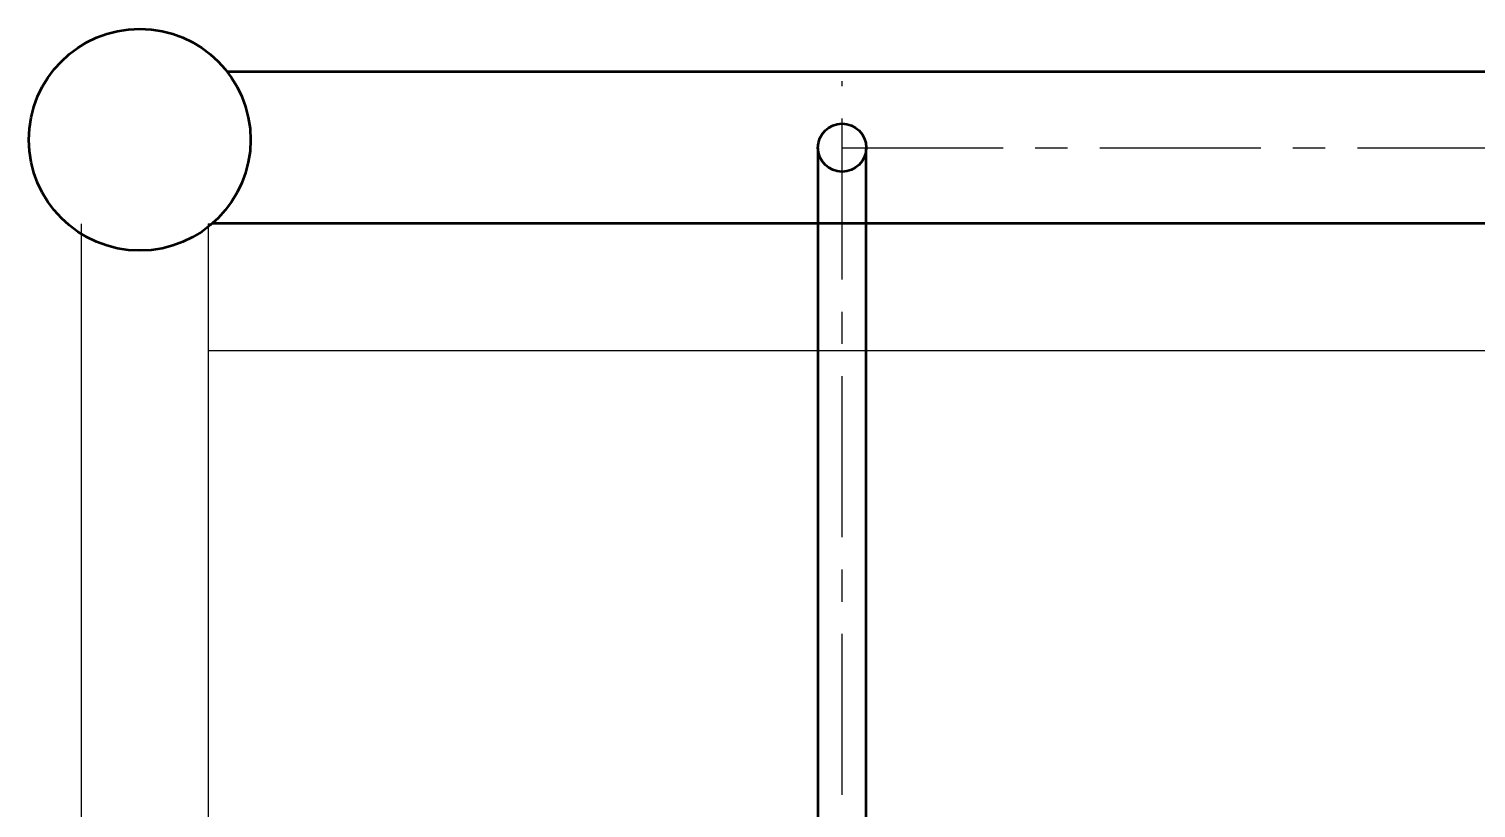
# Model space of a CAD drawing. Header units: millimetres. Extents: x 738100 to 1284508, y 138373 to 260796.
# Drawn here: x 1135237 to 1140943, y 233922 to 236994 of the extents above; entities that cross this region are included whole.
import ezdxf

# ---------------------------------------------------------------- set-up
doc = ezdxf.new("R2010")
doc.units = ezdxf.units.MM
doc.linetypes.add('CENTER', pattern=[50.8, 31.75, -6.35, 6.35, -6.35])
doc.layers.add('空气管', color=2, linetype='Continuous', lineweight=53)
doc.layers.add('轴线', color=6, linetype='CENTER')

msp = doc.modelspace()

# ---------------------------------------------------------------- linework, layer by layer
at = {"ltscale": 10}
for p, q in [((1135443.036, 236225.824), (1135443.036, 230225.824)), ((1135943.036, 236225.824), (1135943.036, 230725.824))]:
    msp.add_line(p, q, dxfattribs=at)
at = {"color": 0, "ltscale": 20}
for p, q in [((1135943.036, 236225.824), (1138348.036, 236225.824)), ((1138538.036, 236225.824), (1143348.036, 236225.824))]:
    msp.add_line(p, q, dxfattribs=at)
at = {"color": 4, "ltscale": 10}
msp.add_line((1135943.036, 235725.824), (1215943.036, 235725.824), dxfattribs=at)
at = {"layer": '空气管', "ltscale": 20}
for p, q in [((1136018.08, 236825.824), (1153443.036, 236825.824)), ((1138348.036, 236525.824), (1138348.036, 231425.824)), ((1138538.036, 231425.824), (1138538.036, 236525.824)), ((1135961.956, 236228.597), (1153443.036, 236228.597))]:
    msp.add_line(p, q, dxfattribs=at)
for centre, radius in [((1135673.613, 236556.944), 436.983), ((1138443.036, 236525.824), 95)]:
    msp.add_circle(centre, radius, dxfattribs=at)
at = {"layer": '轴线', "ltscale": 20}
for p, q in [((1138443.036, 230925.824), (1138443.036, 236787.87)), ((1138443.036, 236525.824), (1143443.036, 236525.824))]:
    msp.add_line(p, q, dxfattribs=at)

doc.saveas('drawing.dxf')
